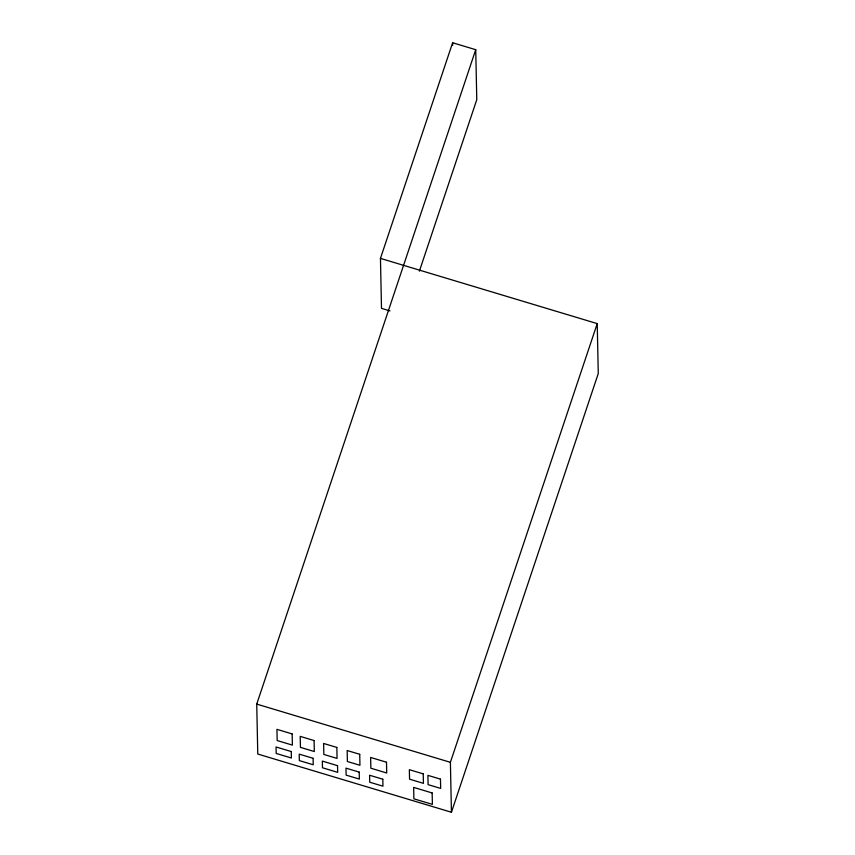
<?xml version="1.0" encoding="UTF-8"?>
<svg xmlns="http://www.w3.org/2000/svg" width="855" height="855" viewBox="0 0 855 855"><rect width="100%" height="100%" fill="white"/><g stroke="black" fill="none" stroke-linecap="round" stroke-linejoin="round"><path stroke-width="1.28" d="M390.008 310.921L381.501 308.356L380.454 258.392L452.626 42.75L475.733 49.697L476.78 99.661L419.377 271.163M380.454 258.392L597.228 323.618L598.265 373.55L451.44 812.25L257.772 754.035L256.735 704.103L475.733 49.697M451.44 812.25L450.393 762.318L597.228 323.618M256.735 704.103L450.393 762.318M452.626 42.75L452.68 45.379M292.143 733.911L276.945 729.336L277.18 740.548L292.378 745.111L292.143 733.911M314.084 740.548L300.201 736.369L300.436 747.366L314.309 751.534L314.084 740.548M386.492 762.222L370.632 757.445L370.856 768.217L386.716 772.995L386.492 762.222M336.838 747.43L323.618 743.455L323.842 754.441L337.062 758.417L336.838 747.43M359.72 754.292L347.162 750.519L347.387 761.506L359.944 765.278L359.72 754.292M423.236 773.871L409.353 769.692L409.556 779.172L423.428 783.351L423.236 773.871M440.475 779.14L427.917 775.367L428.109 784.634L440.667 788.406L440.475 779.14M432.149 792.959L413.649 787.391L413.884 798.816L432.395 804.373L432.149 792.959M291.256 751.545L276.047 746.981L276.186 753.437L291.384 758.011L291.256 751.545M359.207 772.118L345.986 768.143L346.136 775.122L359.357 779.087L359.207 772.118M382.805 779.215L369.584 775.239L369.734 782.218L382.955 786.183L382.805 779.215M313.08 758.3L299.207 754.131L299.336 760.597L313.219 764.765L313.08 758.3M337.543 765.663L322.335 761.089L322.474 767.769L337.682 772.343L337.543 765.663"/></g></svg>
